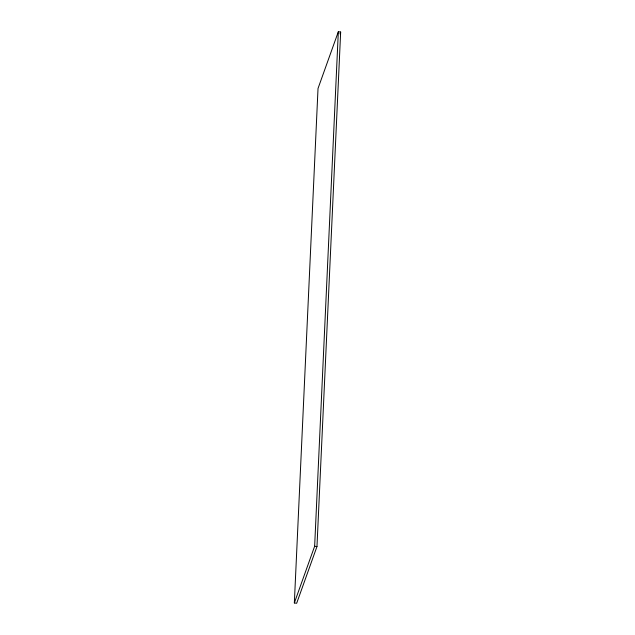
<?xml version="1.0" encoding="UTF-8"?>
<svg xmlns="http://www.w3.org/2000/svg" width="635" height="635" viewBox="0 0 635 635"><rect width="100%" height="100%" fill="white"/><g stroke="black" fill="none" stroke-linecap="round" stroke-linejoin="round"><path stroke-width="0.95" d="M294.338 602.972L318.024 88.463L338.328 31.75L340.662 32.028L316.976 546.537L296.672 603.25L294.338 602.972L314.642 546.259L338.328 31.75M339.995 33.893L340.662 32.028M314.642 546.259L316.976 546.537"/></g></svg>
